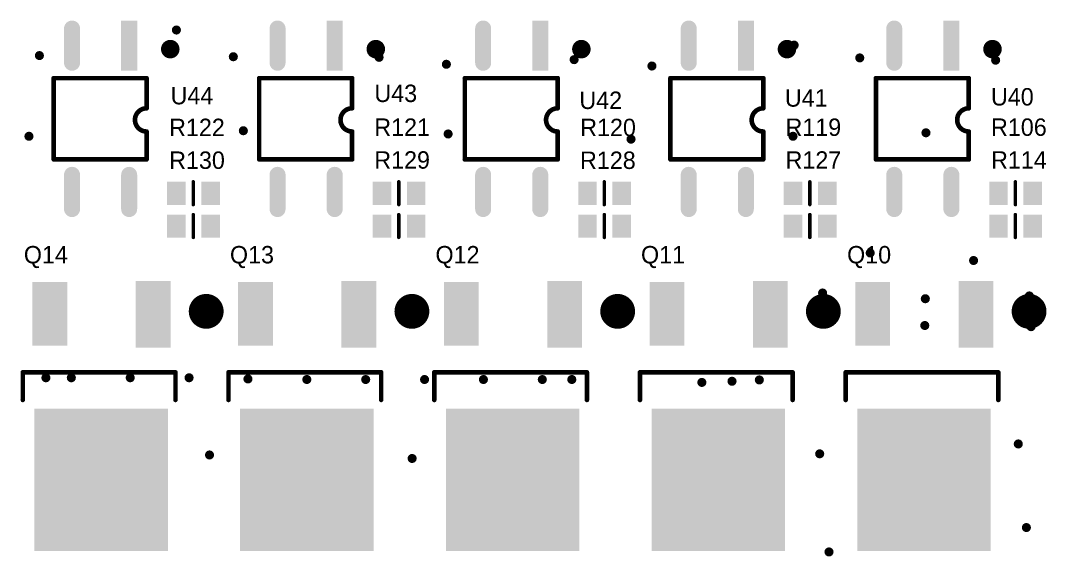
# Model space of a CAD drawing. Header units: millimetres. Extents: x -0.01 to 7.72, y -0.26 to 4.6.
# Drawn here: x 1.679 to 3.446, y 0.809 to 1.732 of the extents above; entities that cross this region are included whole.
import ezdxf

# ---------------------------------------------------------------- set-up
doc = ezdxf.new("R2010")
doc.units = ezdxf.units.MM
doc.header["$MEASUREMENT"] = 0
for name, color, linetype in [('TopOverlay', 2, 'Continuous'), ('TopPaste', 8, 'Continuous'), ('ViaHoleLayer', 16, 'Continuous')]:
    doc.layers.add(name, color=color, linetype=linetype)

# ---------------------------------------------------------------- blocks, each defined once
blk = doc.blocks.new('TO_252_B_93')
at = {"layer": 'TopPaste'}
for points in [[(-0.115, 0.0429), (-0.115, 0.2879), (0.115, 0.2879), (0.115, 0.0429)], [(-0.1196, -0.1773), (-0.1196, -0.0623), (-0.0596, -0.0623), (-0.0596, -0.1773)], [(0.0584, -0.1758), (0.0584, -0.0658), (0.1184, -0.0658), (0.1184, -0.1758)]]:
    blk.add_hatch(color=8, dxfattribs=at).paths.add_polyline_path(points)
at = {"layer": 'TopOverlay', "const_width": 0.00787}
for points in [[(-0.128, 0.0276), (-0.128, -0.02)], [(0.135, 0.0276), (0.135, -0.02)], [(0.135, -0.02), (-0.128, -0.02)]]:
    blk.add_lwpolyline(points, dxfattribs=at)
at = {"layer": 'TopOverlay'}
for points, const_width in [([(-0.1299, 0.0276, 1), (-0.126, 0.0276, 1)], 0.00394), ([(0.133, 0.0276, 1), (0.137, 0.0276, 1)], 0.00394), ([(-0.1299, -0.02, 1), (-0.126, -0.02, 1)], 0.00394), ([(-0.1299, -0.02, 1), (-0.126, -0.02, 1)], 0.00394), ([(0.133, -0.02, 1), (0.137, -0.02, 1)], 0.00394), ([(0.133, -0.02, 1), (0.137, -0.02, 1)], 0.00394), ([(-0.1659, -0.125, 1), (-0.1959, -0.125, 1)], 0.03), ([(-0.2034, -0.125, 1), (-0.1884, -0.125, 1)], 0.015), ([(-0.1734, -0.125, 1), (-0.1584, -0.125, 1)], 0.015)]:
    blk.add_lwpolyline(points, format="xyb", close=True, dxfattribs=dict(at, const_width=const_width))
blk = doc.blocks.new('TO_252_B_94')
at = {"layer": 'TopPaste'}
for points in [[(-0.115, 0.0429), (-0.115, 0.2879), (0.115, 0.2879), (0.115, 0.0429)], [(-0.1196, -0.1773), (-0.1196, -0.0623), (-0.0596, -0.0623), (-0.0596, -0.1773)], [(0.0584, -0.1758), (0.0584, -0.0658), (0.1184, -0.0658), (0.1184, -0.1758)]]:
    blk.add_hatch(color=8, dxfattribs=at).paths.add_polyline_path(points)
at = {"layer": 'TopOverlay', "const_width": 0.00787}
for points in [[(-0.128, 0.0276), (-0.128, -0.02)], [(0.135, 0.0276), (0.135, -0.02)], [(0.135, -0.02), (-0.128, -0.02)]]:
    blk.add_lwpolyline(points, dxfattribs=at)
at = {"layer": 'TopOverlay'}
for points, const_width in [([(-0.1299, 0.0276, 1), (-0.126, 0.0276, 1)], 0.00394), ([(0.133, 0.0276, 1), (0.137, 0.0276, 1)], 0.00394), ([(-0.1299, -0.02, 1), (-0.126, -0.02, 1)], 0.00394), ([(-0.1299, -0.02, 1), (-0.126, -0.02, 1)], 0.00394), ([(0.133, -0.02, 1), (0.137, -0.02, 1)], 0.00394), ([(0.133, -0.02, 1), (0.137, -0.02, 1)], 0.00394), ([(-0.1659, -0.125, 1), (-0.1959, -0.125, 1)], 0.03), ([(-0.2034, -0.125, 1), (-0.1884, -0.125, 1)], 0.015), ([(-0.1734, -0.125, 1), (-0.1584, -0.125, 1)], 0.015)]:
    blk.add_lwpolyline(points, format="xyb", close=True, dxfattribs=dict(at, const_width=const_width))
blk = doc.blocks.new('TO_252_B_95')
at = {"layer": 'TopPaste'}
for points in [[(-0.115, 0.0429), (-0.115, 0.2879), (0.115, 0.2879), (0.115, 0.0429)], [(-0.1196, -0.1773), (-0.1196, -0.0623), (-0.0596, -0.0623), (-0.0596, -0.1773)], [(0.0584, -0.1758), (0.0584, -0.0658), (0.1184, -0.0658), (0.1184, -0.1758)]]:
    blk.add_hatch(color=8, dxfattribs=at).paths.add_polyline_path(points)
at = {"layer": 'TopOverlay', "const_width": 0.00787}
for points in [[(-0.128, 0.0276), (-0.128, -0.02)], [(0.135, 0.0276), (0.135, -0.02)], [(0.135, -0.02), (-0.128, -0.02)]]:
    blk.add_lwpolyline(points, dxfattribs=at)
at = {"layer": 'TopOverlay'}
for points, const_width in [([(-0.1299, 0.0276, 1), (-0.126, 0.0276, 1)], 0.00394), ([(0.133, 0.0276, 1), (0.137, 0.0276, 1)], 0.00394), ([(-0.1299, -0.02, 1), (-0.126, -0.02, 1)], 0.00394), ([(-0.1299, -0.02, 1), (-0.126, -0.02, 1)], 0.00394), ([(0.133, -0.02, 1), (0.137, -0.02, 1)], 0.00394), ([(0.133, -0.02, 1), (0.137, -0.02, 1)], 0.00394), ([(-0.1659, -0.125, 1), (-0.1959, -0.125, 1)], 0.03), ([(-0.2034, -0.125, 1), (-0.1884, -0.125, 1)], 0.015), ([(-0.1734, -0.125, 1), (-0.1584, -0.125, 1)], 0.015)]:
    blk.add_lwpolyline(points, format="xyb", close=True, dxfattribs=dict(at, const_width=const_width))
blk = doc.blocks.new('TO_252_B_96')
at = {"layer": 'TopPaste'}
for points in [[(-0.115, 0.0429), (-0.115, 0.2879), (0.115, 0.2879), (0.115, 0.0429)], [(-0.1196, -0.1773), (-0.1196, -0.0623), (-0.0596, -0.0623), (-0.0596, -0.1773)], [(0.0584, -0.1758), (0.0584, -0.0658), (0.1184, -0.0658), (0.1184, -0.1758)]]:
    blk.add_hatch(color=8, dxfattribs=at).paths.add_polyline_path(points)
at = {"layer": 'TopOverlay', "const_width": 0.00787}
for points in [[(-0.128, 0.0276), (-0.128, -0.02)], [(0.135, 0.0276), (0.135, -0.02)], [(0.135, -0.02), (-0.128, -0.02)]]:
    blk.add_lwpolyline(points, dxfattribs=at)
at = {"layer": 'TopOverlay'}
for points, const_width in [([(-0.1299, 0.0276, 1), (-0.126, 0.0276, 1)], 0.00394), ([(0.133, 0.0276, 1), (0.137, 0.0276, 1)], 0.00394), ([(-0.1299, -0.02, 1), (-0.126, -0.02, 1)], 0.00394), ([(-0.1299, -0.02, 1), (-0.126, -0.02, 1)], 0.00394), ([(0.133, -0.02, 1), (0.137, -0.02, 1)], 0.00394), ([(0.133, -0.02, 1), (0.137, -0.02, 1)], 0.00394), ([(-0.1659, -0.125, 1), (-0.1959, -0.125, 1)], 0.03), ([(-0.2034, -0.125, 1), (-0.1884, -0.125, 1)], 0.015), ([(-0.1734, -0.125, 1), (-0.1584, -0.125, 1)], 0.015)]:
    blk.add_lwpolyline(points, format="xyb", close=True, dxfattribs=dict(at, const_width=const_width))
blk = doc.blocks.new('TO_252_B_97')
at = {"layer": 'TopPaste'}
for points in [[(-0.115, 0.0429), (-0.115, 0.2879), (0.115, 0.2879), (0.115, 0.0429)], [(-0.1196, -0.1773), (-0.1196, -0.0623), (-0.0596, -0.0623), (-0.0596, -0.1773)], [(0.0584, -0.1758), (0.0584, -0.0658), (0.1184, -0.0658), (0.1184, -0.1758)]]:
    blk.add_hatch(color=8, dxfattribs=at).paths.add_polyline_path(points)
at = {"layer": 'TopOverlay', "const_width": 0.00787}
for points in [[(-0.128, 0.0276), (-0.128, -0.02)], [(0.135, 0.0276), (0.135, -0.02)], [(0.135, -0.02), (-0.128, -0.02)]]:
    blk.add_lwpolyline(points, dxfattribs=at)
at = {"layer": 'TopOverlay'}
for points, const_width in [([(-0.1299, 0.0276, 1), (-0.126, 0.0276, 1)], 0.00394), ([(0.133, 0.0276, 1), (0.137, 0.0276, 1)], 0.00394), ([(-0.1299, -0.02, 1), (-0.126, -0.02, 1)], 0.00394), ([(-0.1299, -0.02, 1), (-0.126, -0.02, 1)], 0.00394), ([(0.133, -0.02, 1), (0.137, -0.02, 1)], 0.00394), ([(0.133, -0.02, 1), (0.137, -0.02, 1)], 0.00394), ([(-0.1659, -0.125, 1), (-0.1959, -0.125, 1)], 0.03), ([(-0.2034, -0.125, 1), (-0.1884, -0.125, 1)], 0.015), ([(-0.1734, -0.125, 1), (-0.1584, -0.125, 1)], 0.015)]:
    blk.add_lwpolyline(points, format="xyb", close=True, dxfattribs=dict(at, const_width=const_width))
blk = doc.blocks.new('R0603SW_207')
at = {"layer": 'TopPaste'}
for points in [[(-0.016, -0.02), (-0.016, 0.02), (0.016, 0.02), (0.016, -0.02)], [(0.043, -0.02), (0.043, 0.02), (0.075, 0.02), (0.075, -0.02)]]:
    blk.add_hatch(color=8, dxfattribs=at).paths.add_polyline_path(points)
at = {"layer": 'TopOverlay', "const_width": 0.006}
blk.add_lwpolyline([(0.029, -0.01937), (0.029, 0.02)], dxfattribs=at)
at = {"layer": 'TopOverlay', "const_width": 0.003}
for points in [[(0.0275, 0.02, 1), (0.0305, 0.02, 1)], [(0.0275, -0.01937, 1), (0.0305, -0.01937, 1)]]:
    blk.add_lwpolyline(points, format="xyb", close=True, dxfattribs=at)
blk = doc.blocks.new('R0603SW_215')
at = {"layer": 'TopPaste'}
for points in [[(-0.016, -0.02), (-0.016, 0.02), (0.016, 0.02), (0.016, -0.02)], [(0.043, -0.02), (0.043, 0.02), (0.075, 0.02), (0.075, -0.02)]]:
    blk.add_hatch(color=8, dxfattribs=at).paths.add_polyline_path(points)
at = {"layer": 'TopOverlay', "const_width": 0.006}
blk.add_lwpolyline([(0.029, -0.01937), (0.029, 0.02)], dxfattribs=at)
at = {"layer": 'TopOverlay', "const_width": 0.003}
for points in [[(0.0275, 0.02, 1), (0.0305, 0.02, 1)], [(0.0275, -0.01937, 1), (0.0305, -0.01937, 1)]]:
    blk.add_lwpolyline(points, format="xyb", close=True, dxfattribs=at)
blk = doc.blocks.new('R0603SW_220')
at = {"layer": 'TopPaste'}
for points in [[(-0.016, -0.02), (-0.016, 0.02), (0.016, 0.02), (0.016, -0.02)], [(0.043, -0.02), (0.043, 0.02), (0.075, 0.02), (0.075, -0.02)]]:
    blk.add_hatch(color=8, dxfattribs=at).paths.add_polyline_path(points)
at = {"layer": 'TopOverlay', "const_width": 0.006}
blk.add_lwpolyline([(0.029, -0.01937), (0.029, 0.02)], dxfattribs=at)
at = {"layer": 'TopOverlay', "const_width": 0.003}
for points in [[(0.0275, 0.02, 1), (0.0305, 0.02, 1)], [(0.0275, -0.01937, 1), (0.0305, -0.01937, 1)]]:
    blk.add_lwpolyline(points, format="xyb", close=True, dxfattribs=at)
blk = doc.blocks.new('R0603SW_221')
at = {"layer": 'TopPaste'}
for points in [[(-0.016, -0.02), (-0.016, 0.02), (0.016, 0.02), (0.016, -0.02)], [(0.043, -0.02), (0.043, 0.02), (0.075, 0.02), (0.075, -0.02)]]:
    blk.add_hatch(color=8, dxfattribs=at).paths.add_polyline_path(points)
at = {"layer": 'TopOverlay', "const_width": 0.006}
blk.add_lwpolyline([(0.029, -0.01937), (0.029, 0.02)], dxfattribs=at)
at = {"layer": 'TopOverlay', "const_width": 0.003}
for points in [[(0.0275, 0.02, 1), (0.0305, 0.02, 1)], [(0.0275, -0.01937, 1), (0.0305, -0.01937, 1)]]:
    blk.add_lwpolyline(points, format="xyb", close=True, dxfattribs=at)
blk = doc.blocks.new('R0603SW_222')
at = {"layer": 'TopPaste'}
for points in [[(-0.016, -0.02), (-0.016, 0.02), (0.016, 0.02), (0.016, -0.02)], [(0.043, -0.02), (0.043, 0.02), (0.075, 0.02), (0.075, -0.02)]]:
    blk.add_hatch(color=8, dxfattribs=at).paths.add_polyline_path(points)
at = {"layer": 'TopOverlay', "const_width": 0.006}
blk.add_lwpolyline([(0.029, -0.01937), (0.029, 0.02)], dxfattribs=at)
at = {"layer": 'TopOverlay', "const_width": 0.003}
for points in [[(0.0275, 0.02, 1), (0.0305, 0.02, 1)], [(0.0275, -0.01937, 1), (0.0305, -0.01937, 1)]]:
    blk.add_lwpolyline(points, format="xyb", close=True, dxfattribs=at)
blk = doc.blocks.new('R0603SW_223')
at = {"layer": 'TopPaste'}
for points in [[(-0.016, -0.02), (-0.016, 0.02), (0.016, 0.02), (0.016, -0.02)], [(0.043, -0.02), (0.043, 0.02), (0.075, 0.02), (0.075, -0.02)]]:
    blk.add_hatch(color=8, dxfattribs=at).paths.add_polyline_path(points)
at = {"layer": 'TopOverlay', "const_width": 0.006}
blk.add_lwpolyline([(0.029, -0.01937), (0.029, 0.02)], dxfattribs=at)
at = {"layer": 'TopOverlay', "const_width": 0.003}
for points in [[(0.0275, 0.02, 1), (0.0305, 0.02, 1)], [(0.0275, -0.01937, 1), (0.0305, -0.01937, 1)]]:
    blk.add_lwpolyline(points, format="xyb", close=True, dxfattribs=at)
blk = doc.blocks.new('R0603SW_228')
at = {"layer": 'TopPaste'}
for points in [[(-0.016, -0.02), (-0.016, 0.02), (0.016, 0.02), (0.016, -0.02)], [(0.043, -0.02), (0.043, 0.02), (0.075, 0.02), (0.075, -0.02)]]:
    blk.add_hatch(color=8, dxfattribs=at).paths.add_polyline_path(points)
at = {"layer": 'TopOverlay', "const_width": 0.006}
blk.add_lwpolyline([(0.029, -0.01937), (0.029, 0.02)], dxfattribs=at)
at = {"layer": 'TopOverlay', "const_width": 0.003}
for points in [[(0.0275, 0.02, 1), (0.0305, 0.02, 1)], [(0.0275, -0.01937, 1), (0.0305, -0.01937, 1)]]:
    blk.add_lwpolyline(points, format="xyb", close=True, dxfattribs=at)
blk = doc.blocks.new('R0603SW_229')
at = {"layer": 'TopPaste'}
for points in [[(-0.016, -0.02), (-0.016, 0.02), (0.016, 0.02), (0.016, -0.02)], [(0.043, -0.02), (0.043, 0.02), (0.075, 0.02), (0.075, -0.02)]]:
    blk.add_hatch(color=8, dxfattribs=at).paths.add_polyline_path(points)
at = {"layer": 'TopOverlay', "const_width": 0.006}
blk.add_lwpolyline([(0.029, -0.01937), (0.029, 0.02)], dxfattribs=at)
at = {"layer": 'TopOverlay', "const_width": 0.003}
for points in [[(0.0275, 0.02, 1), (0.0305, 0.02, 1)], [(0.0275, -0.01937, 1), (0.0305, -0.01937, 1)]]:
    blk.add_lwpolyline(points, format="xyb", close=True, dxfattribs=at)
blk = doc.blocks.new('R0603SW_230')
at = {"layer": 'TopPaste'}
for points in [[(-0.016, -0.02), (-0.016, 0.02), (0.016, 0.02), (0.016, -0.02)], [(0.043, -0.02), (0.043, 0.02), (0.075, 0.02), (0.075, -0.02)]]:
    blk.add_hatch(color=8, dxfattribs=at).paths.add_polyline_path(points)
at = {"layer": 'TopOverlay', "const_width": 0.006}
blk.add_lwpolyline([(0.029, -0.01937), (0.029, 0.02)], dxfattribs=at)
at = {"layer": 'TopOverlay', "const_width": 0.003}
for points in [[(0.0275, 0.02, 1), (0.0305, 0.02, 1)], [(0.0275, -0.01937, 1), (0.0305, -0.01937, 1)]]:
    blk.add_lwpolyline(points, format="xyb", close=True, dxfattribs=at)
blk = doc.blocks.new('R0603SW_231')
at = {"layer": 'TopPaste'}
for points in [[(-0.016, -0.02), (-0.016, 0.02), (0.016, 0.02), (0.016, -0.02)], [(0.043, -0.02), (0.043, 0.02), (0.075, 0.02), (0.075, -0.02)]]:
    blk.add_hatch(color=8, dxfattribs=at).paths.add_polyline_path(points)
at = {"layer": 'TopOverlay', "const_width": 0.006}
blk.add_lwpolyline([(0.029, -0.01937), (0.029, 0.02)], dxfattribs=at)
at = {"layer": 'TopOverlay', "const_width": 0.003}
for points in [[(0.0275, 0.02, 1), (0.0305, 0.02, 1)], [(0.0275, -0.01937, 1), (0.0305, -0.01937, 1)]]:
    blk.add_lwpolyline(points, format="xyb", close=True, dxfattribs=at)
blk = doc.blocks.new('SOP4_M_296')
at = {"layer": 'TopPaste'}
blk.add_hatch(color=8, dxfattribs=at).paths.add_polyline_path([(-0.1693, 0.0354), (-0.1693, 0.063), (-0.0827, 0.063), (-0.0827, 0.0354)])
h = blk.add_hatch(color=8, dxfattribs=at)
edge = h.paths.add_edge_path()
edge.add_arc((0.1555, 0.0492), 0.0138, 270, 450)
edge.add_line((0.1555, 0.063), (0.0965, 0.063))
edge.add_arc((0.0965, 0.0492), 0.0138, 90, 270)
edge.add_line((0.0965, 0.0354), (0.1555, 0.0354))
h = blk.add_hatch(color=8, dxfattribs=at)
edge = h.paths.add_edge_path()
edge.add_arc((-0.0965, -0.0492), 0.0138, 270, 450)
edge.add_line((-0.0965, -0.0354), (-0.1555, -0.0354))
edge.add_arc((-0.1555, -0.0492), 0.0138, 90, 270)
edge.add_line((-0.1555, -0.063), (-0.0965, -0.063))
h = blk.add_hatch(color=8, dxfattribs=at)
edge = h.paths.add_edge_path()
edge.add_arc((0.1555, -0.0492), 0.0138, 270, 450)
edge.add_line((0.1555, -0.0354), (0.0965, -0.0354))
edge.add_arc((0.0965, -0.0492), 0.0138, 90, 270)
edge.add_line((0.0965, -0.063), (0.1555, -0.063))
at = {"layer": 'TopOverlay'}
for points, const_width in [([(-0.1139, 0.12, 1), (-0.1261, 0.12, 1)], 0.0197), ([(-0.131, 0.12, 1), (-0.1212, 0.12, 1)], 0.00984), ([(-0.1188, 0.12, 1), (-0.109, 0.12, 1)], 0.00984), ([(-0.072, 0.0792, 1), (-0.068, 0.0792, 1)], 0.004), ([(-0.072, 0.0792, 1), (-0.068, 0.0792, 1)], 0.00394), ([(-0.0201, 0.0792, 1), (-0.0161, 0.0792, 1)], 0.004), ([(-0.0201, 0.0792, 1), (-0.0161, 0.0792, 1)], 0.004), ([(0.0199, 0.0792, 1), (0.0239, 0.0792, 1)], 0.004), ([(0.0199, 0.0792, 1), (0.0239, 0.0792, 1)], 0.004), ([(0.068, 0.0792, 1), (0.072, 0.0792, 1)], 0.004), ([(0.068, 0.0792, 1), (0.072, 0.0792, 1)], 0.00394), ([(-0.0001, 0.0592, 1), (0.0039, 0.0592, 1)], 0.004), ([(-0.0001, 0.0592, 1), (0.0039, 0.0592, 1)], 0.004), ([(-0.072, -0.0808, 1), (-0.068, -0.0808, 1)], 0.00394), ([(-0.072, -0.0808, 1), (-0.068, -0.0808, 1)], 0.00394), ([(0.068, -0.0808, 1), (0.072, -0.0808, 1)], 0.00394), ([(0.068, -0.0808, 1), (0.072, -0.0808, 1)], 0.00394)]:
    blk.add_lwpolyline(points, format="xyb", close=True, dxfattribs=dict(at, const_width=const_width))
for points, const_width in [([(-0.0181, 0.0792), (-0.07, 0.0792)], 0.008), ([(-0.07, -0.0808), (-0.07, 0.0792)], 0.00787), ([(0.07, 0.0792), (0.0219, 0.0792)], 0.008), ([(0.07, -0.0808), (0.07, 0.0792)], 0.00787), ([(0.07, -0.0808), (-0.07, -0.0808)], 0.00787)]:
    blk.add_lwpolyline(points, dxfattribs=dict(at, const_width=const_width))
at = {"layer": 'TopOverlay', "const_width": 0.008}
for points in [[(0.0019, 0.0592, -0.414214), (-0.0181, 0.0792)], [(0.0219, 0.0792, -0.414214), (0.0019, 0.0592)]]:
    blk.add_lwpolyline(points, format="xyb", dxfattribs=at)
blk = doc.blocks.new('SOP4_M_297')
at = {"layer": 'TopPaste'}
blk.add_hatch(color=8, dxfattribs=at).paths.add_polyline_path([(-0.1693, 0.0354), (-0.1693, 0.063), (-0.0827, 0.063), (-0.0827, 0.0354)])
h = blk.add_hatch(color=8, dxfattribs=at)
edge = h.paths.add_edge_path()
edge.add_arc((0.1555, 0.0492), 0.0138, 270, 450)
edge.add_line((0.1555, 0.063), (0.0965, 0.063))
edge.add_arc((0.0965, 0.0492), 0.0138, 90, 270)
edge.add_line((0.0965, 0.0354), (0.1555, 0.0354))
h = blk.add_hatch(color=8, dxfattribs=at)
edge = h.paths.add_edge_path()
edge.add_arc((-0.0965, -0.0492), 0.0138, 270, 450)
edge.add_line((-0.0965, -0.0354), (-0.1555, -0.0354))
edge.add_arc((-0.1555, -0.0492), 0.0138, 90, 270)
edge.add_line((-0.1555, -0.063), (-0.0965, -0.063))
h = blk.add_hatch(color=8, dxfattribs=at)
edge = h.paths.add_edge_path()
edge.add_arc((0.1555, -0.0492), 0.0138, 270, 450)
edge.add_line((0.1555, -0.0354), (0.0965, -0.0354))
edge.add_arc((0.0965, -0.0492), 0.0138, 90, 270)
edge.add_line((0.0965, -0.063), (0.1555, -0.063))
at = {"layer": 'TopOverlay'}
for points, const_width in [([(-0.1139, 0.12, 1), (-0.1261, 0.12, 1)], 0.0197), ([(-0.131, 0.12, 1), (-0.1212, 0.12, 1)], 0.00984), ([(-0.1188, 0.12, 1), (-0.109, 0.12, 1)], 0.00984), ([(-0.072, 0.0792, 1), (-0.068, 0.0792, 1)], 0.004), ([(-0.072, 0.0792, 1), (-0.068, 0.0792, 1)], 0.00394), ([(-0.0201, 0.0792, 1), (-0.0161, 0.0792, 1)], 0.004), ([(-0.0201, 0.0792, 1), (-0.0161, 0.0792, 1)], 0.004), ([(0.0199, 0.0792, 1), (0.0239, 0.0792, 1)], 0.004), ([(0.0199, 0.0792, 1), (0.0239, 0.0792, 1)], 0.004), ([(0.068, 0.0792, 1), (0.072, 0.0792, 1)], 0.004), ([(0.068, 0.0792, 1), (0.072, 0.0792, 1)], 0.00394), ([(-0.0001, 0.0592, 1), (0.0039, 0.0592, 1)], 0.004), ([(-0.0001, 0.0592, 1), (0.0039, 0.0592, 1)], 0.004), ([(-0.072, -0.0808, 1), (-0.068, -0.0808, 1)], 0.00394), ([(-0.072, -0.0808, 1), (-0.068, -0.0808, 1)], 0.00394), ([(0.068, -0.0808, 1), (0.072, -0.0808, 1)], 0.00394), ([(0.068, -0.0808, 1), (0.072, -0.0808, 1)], 0.00394)]:
    blk.add_lwpolyline(points, format="xyb", close=True, dxfattribs=dict(at, const_width=const_width))
for points, const_width in [([(-0.0181, 0.0792), (-0.07, 0.0792)], 0.008), ([(-0.07, -0.0808), (-0.07, 0.0792)], 0.00787), ([(0.07, 0.0792), (0.0219, 0.0792)], 0.008), ([(0.07, -0.0808), (0.07, 0.0792)], 0.00787), ([(0.07, -0.0808), (-0.07, -0.0808)], 0.00787)]:
    blk.add_lwpolyline(points, dxfattribs=dict(at, const_width=const_width))
at = {"layer": 'TopOverlay', "const_width": 0.008}
for points in [[(0.0019, 0.0592, -0.414214), (-0.0181, 0.0792)], [(0.0219, 0.0792, -0.414214), (0.0019, 0.0592)]]:
    blk.add_lwpolyline(points, format="xyb", dxfattribs=at)
blk = doc.blocks.new('SOP4_M_298')
at = {"layer": 'TopPaste'}
blk.add_hatch(color=8, dxfattribs=at).paths.add_polyline_path([(-0.1693, 0.0354), (-0.1693, 0.063), (-0.0827, 0.063), (-0.0827, 0.0354)])
h = blk.add_hatch(color=8, dxfattribs=at)
edge = h.paths.add_edge_path()
edge.add_arc((0.1555, 0.0492), 0.0138, 270, 450)
edge.add_line((0.1555, 0.063), (0.0965, 0.063))
edge.add_arc((0.0965, 0.0492), 0.0138, 90, 270)
edge.add_line((0.0965, 0.0354), (0.1555, 0.0354))
h = blk.add_hatch(color=8, dxfattribs=at)
edge = h.paths.add_edge_path()
edge.add_arc((-0.0965, -0.0492), 0.0138, 270, 450)
edge.add_line((-0.0965, -0.0354), (-0.1555, -0.0354))
edge.add_arc((-0.1555, -0.0492), 0.0138, 90, 270)
edge.add_line((-0.1555, -0.063), (-0.0965, -0.063))
h = blk.add_hatch(color=8, dxfattribs=at)
edge = h.paths.add_edge_path()
edge.add_arc((0.1555, -0.0492), 0.0138, 270, 450)
edge.add_line((0.1555, -0.0354), (0.0965, -0.0354))
edge.add_arc((0.0965, -0.0492), 0.0138, 90, 270)
edge.add_line((0.0965, -0.063), (0.1555, -0.063))
at = {"layer": 'TopOverlay'}
for points, const_width in [([(-0.1139, 0.12, 1), (-0.1261, 0.12, 1)], 0.0197), ([(-0.131, 0.12, 1), (-0.1212, 0.12, 1)], 0.00984), ([(-0.1188, 0.12, 1), (-0.109, 0.12, 1)], 0.00984), ([(-0.072, 0.0792, 1), (-0.068, 0.0792, 1)], 0.004), ([(-0.072, 0.0792, 1), (-0.068, 0.0792, 1)], 0.00394), ([(-0.0201, 0.0792, 1), (-0.0161, 0.0792, 1)], 0.004), ([(-0.0201, 0.0792, 1), (-0.0161, 0.0792, 1)], 0.004), ([(0.0199, 0.0792, 1), (0.0239, 0.0792, 1)], 0.004), ([(0.0199, 0.0792, 1), (0.0239, 0.0792, 1)], 0.004), ([(0.068, 0.0792, 1), (0.072, 0.0792, 1)], 0.004), ([(0.068, 0.0792, 1), (0.072, 0.0792, 1)], 0.00394), ([(-0.0001, 0.0592, 1), (0.0039, 0.0592, 1)], 0.004), ([(-0.0001, 0.0592, 1), (0.0039, 0.0592, 1)], 0.004), ([(-0.072, -0.0808, 1), (-0.068, -0.0808, 1)], 0.00394), ([(-0.072, -0.0808, 1), (-0.068, -0.0808, 1)], 0.00394), ([(0.068, -0.0808, 1), (0.072, -0.0808, 1)], 0.00394), ([(0.068, -0.0808, 1), (0.072, -0.0808, 1)], 0.00394)]:
    blk.add_lwpolyline(points, format="xyb", close=True, dxfattribs=dict(at, const_width=const_width))
for points, const_width in [([(-0.0181, 0.0792), (-0.07, 0.0792)], 0.008), ([(-0.07, -0.0808), (-0.07, 0.0792)], 0.00787), ([(0.07, 0.0792), (0.0219, 0.0792)], 0.008), ([(0.07, -0.0808), (0.07, 0.0792)], 0.00787), ([(0.07, -0.0808), (-0.07, -0.0808)], 0.00787)]:
    blk.add_lwpolyline(points, dxfattribs=dict(at, const_width=const_width))
at = {"layer": 'TopOverlay', "const_width": 0.008}
for points in [[(0.0019, 0.0592, -0.414214), (-0.0181, 0.0792)], [(0.0219, 0.0792, -0.414214), (0.0019, 0.0592)]]:
    blk.add_lwpolyline(points, format="xyb", dxfattribs=at)
blk = doc.blocks.new('SOP4_M_299')
at = {"layer": 'TopPaste'}
blk.add_hatch(color=8, dxfattribs=at).paths.add_polyline_path([(-0.1693, 0.0354), (-0.1693, 0.063), (-0.0827, 0.063), (-0.0827, 0.0354)])
h = blk.add_hatch(color=8, dxfattribs=at)
edge = h.paths.add_edge_path()
edge.add_arc((0.1555, 0.0492), 0.0138, 270, 450)
edge.add_line((0.1555, 0.063), (0.0965, 0.063))
edge.add_arc((0.0965, 0.0492), 0.0138, 90, 270)
edge.add_line((0.0965, 0.0354), (0.1555, 0.0354))
h = blk.add_hatch(color=8, dxfattribs=at)
edge = h.paths.add_edge_path()
edge.add_arc((-0.0965, -0.0492), 0.0138, 270, 450)
edge.add_line((-0.0965, -0.0354), (-0.1555, -0.0354))
edge.add_arc((-0.1555, -0.0492), 0.0138, 90, 270)
edge.add_line((-0.1555, -0.063), (-0.0965, -0.063))
h = blk.add_hatch(color=8, dxfattribs=at)
edge = h.paths.add_edge_path()
edge.add_arc((0.1555, -0.0492), 0.0138, 270, 450)
edge.add_line((0.1555, -0.0354), (0.0965, -0.0354))
edge.add_arc((0.0965, -0.0492), 0.0138, 90, 270)
edge.add_line((0.0965, -0.063), (0.1555, -0.063))
at = {"layer": 'TopOverlay'}
for points, const_width in [([(-0.1139, 0.12, 1), (-0.1261, 0.12, 1)], 0.0197), ([(-0.131, 0.12, 1), (-0.1212, 0.12, 1)], 0.00984), ([(-0.1188, 0.12, 1), (-0.109, 0.12, 1)], 0.00984), ([(-0.072, 0.0792, 1), (-0.068, 0.0792, 1)], 0.004), ([(-0.072, 0.0792, 1), (-0.068, 0.0792, 1)], 0.00394), ([(-0.0201, 0.0792, 1), (-0.0161, 0.0792, 1)], 0.004), ([(-0.0201, 0.0792, 1), (-0.0161, 0.0792, 1)], 0.004), ([(0.0199, 0.0792, 1), (0.0239, 0.0792, 1)], 0.004), ([(0.0199, 0.0792, 1), (0.0239, 0.0792, 1)], 0.004), ([(0.068, 0.0792, 1), (0.072, 0.0792, 1)], 0.004), ([(0.068, 0.0792, 1), (0.072, 0.0792, 1)], 0.00394), ([(-0.0001, 0.0592, 1), (0.0039, 0.0592, 1)], 0.004), ([(-0.0001, 0.0592, 1), (0.0039, 0.0592, 1)], 0.004), ([(-0.072, -0.0808, 1), (-0.068, -0.0808, 1)], 0.00394), ([(-0.072, -0.0808, 1), (-0.068, -0.0808, 1)], 0.00394), ([(0.068, -0.0808, 1), (0.072, -0.0808, 1)], 0.00394), ([(0.068, -0.0808, 1), (0.072, -0.0808, 1)], 0.00394)]:
    blk.add_lwpolyline(points, format="xyb", close=True, dxfattribs=dict(at, const_width=const_width))
for points, const_width in [([(-0.0181, 0.0792), (-0.07, 0.0792)], 0.008), ([(-0.07, -0.0808), (-0.07, 0.0792)], 0.00787), ([(0.07, 0.0792), (0.0219, 0.0792)], 0.008), ([(0.07, -0.0808), (0.07, 0.0792)], 0.00787), ([(0.07, -0.0808), (-0.07, -0.0808)], 0.00787)]:
    blk.add_lwpolyline(points, dxfattribs=dict(at, const_width=const_width))
at = {"layer": 'TopOverlay', "const_width": 0.008}
for points in [[(0.0019, 0.0592, -0.414214), (-0.0181, 0.0792)], [(0.0219, 0.0792, -0.414214), (0.0019, 0.0592)]]:
    blk.add_lwpolyline(points, format="xyb", dxfattribs=at)
blk = doc.blocks.new('SOP4_M_300')
at = {"layer": 'TopPaste'}
blk.add_hatch(color=8, dxfattribs=at).paths.add_polyline_path([(-0.1693, 0.0354), (-0.1693, 0.063), (-0.0827, 0.063), (-0.0827, 0.0354)])
h = blk.add_hatch(color=8, dxfattribs=at)
edge = h.paths.add_edge_path()
edge.add_arc((0.1555, 0.0492), 0.0138, 270, 450)
edge.add_line((0.1555, 0.063), (0.0965, 0.063))
edge.add_arc((0.0965, 0.0492), 0.0138, 90, 270)
edge.add_line((0.0965, 0.0354), (0.1555, 0.0354))
h = blk.add_hatch(color=8, dxfattribs=at)
edge = h.paths.add_edge_path()
edge.add_arc((-0.0965, -0.0492), 0.0138, 270, 450)
edge.add_line((-0.0965, -0.0354), (-0.1555, -0.0354))
edge.add_arc((-0.1555, -0.0492), 0.0138, 90, 270)
edge.add_line((-0.1555, -0.063), (-0.0965, -0.063))
h = blk.add_hatch(color=8, dxfattribs=at)
edge = h.paths.add_edge_path()
edge.add_arc((0.1555, -0.0492), 0.0138, 270, 450)
edge.add_line((0.1555, -0.0354), (0.0965, -0.0354))
edge.add_arc((0.0965, -0.0492), 0.0138, 90, 270)
edge.add_line((0.0965, -0.063), (0.1555, -0.063))
at = {"layer": 'TopOverlay'}
for points, const_width in [([(-0.1139, 0.12, 1), (-0.1261, 0.12, 1)], 0.0197), ([(-0.131, 0.12, 1), (-0.1212, 0.12, 1)], 0.00984), ([(-0.1188, 0.12, 1), (-0.109, 0.12, 1)], 0.00984), ([(-0.072, 0.0792, 1), (-0.068, 0.0792, 1)], 0.004), ([(-0.072, 0.0792, 1), (-0.068, 0.0792, 1)], 0.00394), ([(-0.0201, 0.0792, 1), (-0.0161, 0.0792, 1)], 0.004), ([(-0.0201, 0.0792, 1), (-0.0161, 0.0792, 1)], 0.004), ([(0.0199, 0.0792, 1), (0.0239, 0.0792, 1)], 0.004), ([(0.0199, 0.0792, 1), (0.0239, 0.0792, 1)], 0.004), ([(0.068, 0.0792, 1), (0.072, 0.0792, 1)], 0.004), ([(0.068, 0.0792, 1), (0.072, 0.0792, 1)], 0.00394), ([(-0.0001, 0.0592, 1), (0.0039, 0.0592, 1)], 0.004), ([(-0.0001, 0.0592, 1), (0.0039, 0.0592, 1)], 0.004), ([(-0.072, -0.0808, 1), (-0.068, -0.0808, 1)], 0.00394), ([(-0.072, -0.0808, 1), (-0.068, -0.0808, 1)], 0.00394), ([(0.068, -0.0808, 1), (0.072, -0.0808, 1)], 0.00394), ([(0.068, -0.0808, 1), (0.072, -0.0808, 1)], 0.00394)]:
    blk.add_lwpolyline(points, format="xyb", close=True, dxfattribs=dict(at, const_width=const_width))
for points, const_width in [([(-0.0181, 0.0792), (-0.07, 0.0792)], 0.008), ([(-0.07, -0.0808), (-0.07, 0.0792)], 0.00787), ([(0.07, 0.0792), (0.0219, 0.0792)], 0.008), ([(0.07, -0.0808), (0.07, 0.0792)], 0.00787), ([(0.07, -0.0808), (-0.07, -0.0808)], 0.00787)]:
    blk.add_lwpolyline(points, dxfattribs=dict(at, const_width=const_width))
at = {"layer": 'TopOverlay', "const_width": 0.008}
for points in [[(0.0019, 0.0592, -0.414214), (-0.0181, 0.0792)], [(0.0219, 0.0792, -0.414214), (0.0019, 0.0592)]]:
    blk.add_lwpolyline(points, format="xyb", dxfattribs=at)

msp = doc.modelspace()

# ---------------------------------------------------------------- hatches: boundary and pattern name
at = {"layer": 'ViaHoleLayer'}
h = msp.add_hatch(color=16, dxfattribs=at)
edge = h.paths.add_edge_path()
edge.add_arc((1.9477, 1.7159), 0.00787, 0, 360)
h = msp.add_hatch(color=16, dxfattribs=at)
edge = h.paths.add_edge_path()
edge.add_arc((3.0117, 1.6899), 0.00787, 0, 360)
h = msp.add_hatch(color=16, dxfattribs=at)
edge = h.paths.add_edge_path()
edge.add_arc((1.7117, 1.6719), 0.00787, 0, 360)
h = msp.add_hatch(color=16, dxfattribs=at)
edge = h.paths.add_edge_path()
edge.add_arc((2.0457, 1.6699), 0.00787, 0, 360)
h = msp.add_hatch(color=16, dxfattribs=at)
edge = h.paths.add_edge_path()
edge.add_arc((2.2967, 1.6689), 0.00787, 0, 360)
h = msp.add_hatch(color=16, dxfattribs=at)
edge = h.paths.add_edge_path()
edge.add_arc((2.4127, 1.6569), 0.00787, 0, 360)
h = msp.add_hatch(color=16, dxfattribs=at)
edge = h.paths.add_edge_path()
edge.add_arc((2.6327, 1.6649), 0.00787, 0, 360)
h = msp.add_hatch(color=16, dxfattribs=at)
edge = h.paths.add_edge_path()
edge.add_arc((2.7667, 1.6539), 0.00787, 0, 360)
h = msp.add_hatch(color=16, dxfattribs=at)
edge = h.paths.add_edge_path()
edge.add_arc((3.1247, 1.6679), 0.00787, 0, 360)
h = msp.add_hatch(color=16, dxfattribs=at)
edge = h.paths.add_edge_path()
edge.add_arc((3.3587, 1.6639), 0.00787, 0, 360)
h = msp.add_hatch(color=16, dxfattribs=at)
edge = h.paths.add_edge_path()
edge.add_arc((1.6937, 1.5329), 0.00787, 0, 360)
h = msp.add_hatch(color=16, dxfattribs=at)
edge = h.paths.add_edge_path()
edge.add_arc((2.063, 1.5424), 0.00787, 0, 360)
h = msp.add_hatch(color=16, dxfattribs=at)
edge = h.paths.add_edge_path()
edge.add_arc((2.4157, 1.5369), 0.00787, 0, 360)
h = msp.add_hatch(color=16, dxfattribs=at)
edge = h.paths.add_edge_path()
edge.add_arc((3.0097, 1.5329), 0.00787, 0, 360)
h = msp.add_hatch(color=16, dxfattribs=at)
edge = h.paths.add_edge_path()
edge.add_arc((3.2387, 1.5389), 0.00787, 0, 360)
h = msp.add_hatch(color=16, dxfattribs=at)
edge = h.paths.add_edge_path()
edge.add_arc((2.7307, 1.5279), 0.00787, 0, 360)
h = msp.add_hatch(color=16, dxfattribs=at)
edge = h.paths.add_edge_path()
edge.add_arc((3.1427, 1.3319), 0.00787, 0, 360)
h = msp.add_hatch(color=16, dxfattribs=at)
edge = h.paths.add_edge_path()
edge.add_arc((3.3207, 1.3189), 0.00787, 0, 360)
h = msp.add_hatch(color=16, dxfattribs=at)
edge = h.paths.add_edge_path()
edge.add_arc((3.0607, 1.2629), 0.00787, 0, 360)
h = msp.add_hatch(color=16, dxfattribs=at)
edge = h.paths.add_edge_path()
edge.add_arc((3.2376, 1.253), 0.00787, 0, 360)
h = msp.add_hatch(color=16, dxfattribs=at)
edge = h.paths.add_edge_path()
edge.add_arc((3.4167, 1.2579), 0.00787, 0, 360)
h = msp.add_hatch(color=16, dxfattribs=at)
edge = h.paths.add_edge_path()
edge.add_arc((3.0557, 1.2179), 0.00787, 0, 360)
h = msp.add_hatch(color=16, dxfattribs=at)
edge = h.paths.add_edge_path()
edge.add_arc((3.2367, 1.2069), 0.00787, 0, 360)
h = msp.add_hatch(color=16, dxfattribs=at)
edge = h.paths.add_edge_path()
edge.add_arc((3.4197, 1.2049), 0.00787, 0, 360)
h = msp.add_hatch(color=16, dxfattribs=at)
edge = h.paths.add_edge_path()
edge.add_arc((1.7229, 1.1169), 0.00787, 0, 360)
h = msp.add_hatch(color=16, dxfattribs=at)
edge = h.paths.add_edge_path()
edge.add_arc((1.7667, 1.1169), 0.00787, 0, 360)
h = msp.add_hatch(color=16, dxfattribs=at)
edge = h.paths.add_edge_path()
edge.add_arc((1.8681, 1.1169), 0.00787, 0, 360)
h = msp.add_hatch(color=16, dxfattribs=at)
edge = h.paths.add_edge_path()
edge.add_arc((1.9695, 1.1169), 0.00787, 0, 360)
h = msp.add_hatch(color=16, dxfattribs=at)
edge = h.paths.add_edge_path()
edge.add_arc((2.0709, 1.1149), 0.00787, 0, 360)
h = msp.add_hatch(color=16, dxfattribs=at)
edge = h.paths.add_edge_path()
edge.add_arc((2.1723, 1.1139), 0.00787, 0, 360)
h = msp.add_hatch(color=16, dxfattribs=at)
edge = h.paths.add_edge_path()
edge.add_arc((2.2737, 1.1139), 0.00787, 0, 360)
h = msp.add_hatch(color=16, dxfattribs=at)
edge = h.paths.add_edge_path()
edge.add_arc((2.3751, 1.1139), 0.00787, 0, 360)
h = msp.add_hatch(color=16, dxfattribs=at)
edge = h.paths.add_edge_path()
edge.add_arc((2.4765, 1.1139), 0.00787, 0, 360)
h = msp.add_hatch(color=16, dxfattribs=at)
edge = h.paths.add_edge_path()
edge.add_arc((2.5779, 1.1139), 0.00787, 0, 360)
h = msp.add_hatch(color=16, dxfattribs=at)
edge = h.paths.add_edge_path()
edge.add_arc((2.6287, 1.1139), 0.00787, 0, 360)
h = msp.add_hatch(color=16, dxfattribs=at)
edge = h.paths.add_edge_path()
edge.add_arc((2.8527, 1.1089), 0.00787, 0, 360)
h = msp.add_hatch(color=16, dxfattribs=at)
edge = h.paths.add_edge_path()
edge.add_arc((2.9047, 1.1109), 0.00787, 0, 360)
h = msp.add_hatch(color=16, dxfattribs=at)
edge = h.paths.add_edge_path()
edge.add_arc((2.9517, 1.1132), 0.00787, 0, 360)
h = msp.add_hatch(color=16, dxfattribs=at)
edge = h.paths.add_edge_path()
edge.add_arc((3.3977, 1.0029), 0.00787, 0, 360)
h = msp.add_hatch(color=16, dxfattribs=at)
edge = h.paths.add_edge_path()
edge.add_arc((2.0047, 0.9839), 0.00787, 0, 360)
h = msp.add_hatch(color=16, dxfattribs=at)
edge = h.paths.add_edge_path()
edge.add_arc((3.0557, 0.9859), 0.00787, 0, 360)
h = msp.add_hatch(color=16, dxfattribs=at)
edge = h.paths.add_edge_path()
edge.add_arc((2.3537, 0.9779), 0.00787, 0, 360)
h = msp.add_hatch(color=16, dxfattribs=at)
edge = h.paths.add_edge_path()
edge.add_arc((3.4117, 0.8589), 0.00787, 0, 360)
h = msp.add_hatch(color=16, dxfattribs=at)
edge = h.paths.add_edge_path()
edge.add_arc((3.0717, 0.8169), 0.00787, 0, 360)

# ---------------------------------------------------------------- block references
for name, p, rotation in [('SOP4_M_300', (1.8171, 1.563), 270), ('SOP4_M_299', (2.1711, 1.563), 270), ('SOP4_M_298', (2.5252, 1.563), 270), ('SOP4_M_297', (2.8793, 1.563), 270), ('SOP4_M_296', (3.2333, 1.563), 270), ('R0603SW_223', (1.9477, 1.4345), 360), ('R0603SW_222', (2.3017, 1.4345), 360), ('R0603SW_221', (2.6557, 1.4345), 360), ('R0603SW_220', (3.0097, 1.4345), 360), ('R0603SW_207', (3.3637, 1.4345), 360), ('R0603SW_231', (1.9477, 1.378), 360), ('R0603SW_230', (2.3017, 1.378), 360), ('R0603SW_229', (2.6557, 1.378), 360), ('R0603SW_228', (3.0097, 1.378), 360), ('R0603SW_215', (3.3637, 1.378), 360), ('TO_252_B_97', (1.8181, 1.1063), 180), ('TO_252_B_96', (2.1724, 1.1063), 180), ('TO_252_B_95', (2.5268, 1.1063), 180), ('TO_252_B_94', (2.8811, 1.1063), 180), ('TO_252_B_93', (3.2354, 1.1063), 180)]:
    msp.add_blockref(name, p, dxfattribs=dict(rotation=rotation))

# ---------------------------------------------------------------- texts
at = {"layer": 'TopOverlay'}
for s, p in [('U44', (1.9377, 1.5879)), ('U43', (2.2887, 1.5919)), ('U42', (2.6417, 1.5799)), ('U41', (2.9957, 1.5839)), ('U40', (3.3507, 1.5859)), ('R122', (1.9351, 1.5332)), ('R121', (2.2885, 1.5336)), ('R120', (2.6432, 1.5331)), ('R119', (2.9968, 1.5335)), ('R106', (3.3508, 1.5336)), ('R130', (1.9352, 1.4767)), ('R129', (2.2885, 1.4771)), ('R128', (2.6429, 1.4766)), ('R127', (2.9969, 1.477)), ('R114', (3.3509, 1.4771)), ('Q14', (1.6849, 1.3139)), ('Q13', (2.0399, 1.3139)), ('Q12', (2.3939, 1.3139)), ('Q11', (2.7479, 1.3139)), ('Q10', (3.1029, 1.3139))]:
    msp.add_text(s, height=0.03, dxfattribs=at).set_placement(p)

doc.saveas('drawing.dxf')
